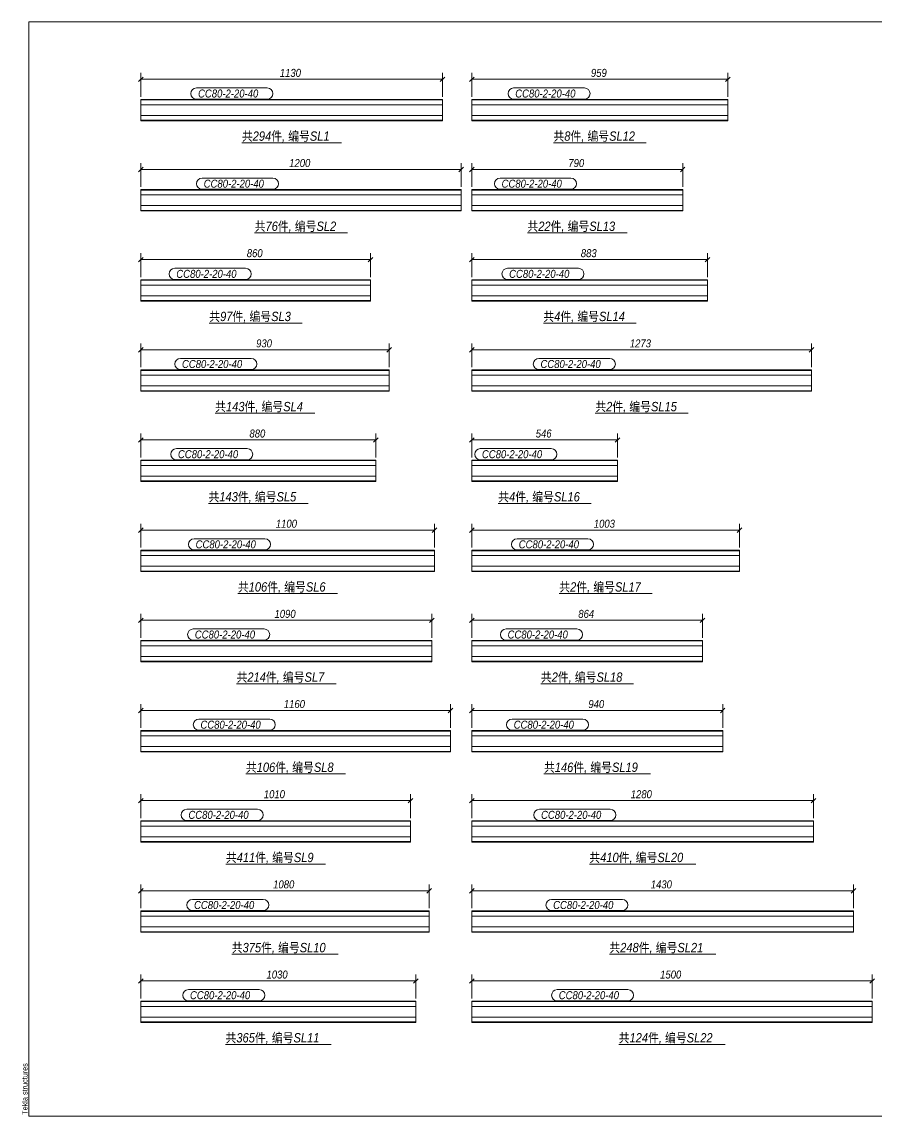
# Model space of a CAD drawing. Extents: x 857 to 4439, y -1249 to 4637.
# Drawn here: x 860.4 to 1180.4, y -1248.9 to -838.9 of the extents above; entities that cross this region are included whole.
import ezdxf

# ---------------------------------------------------------------- set-up
doc = ezdxf.new("R2010")
doc.units = 0
doc.header["$LTSCALE"] = 1000
doc.header["$MEASUREMENT"] = 0
doc.linetypes.add('XKITLINE00', pattern=[0])
doc.linetypes.add('XKITLINE02', pattern=[4, 2, -2])
for name, color, linetype, lineweight in [('DrawingSheet', 5, 'Continuous', 0), ('OtherObjectType', 1, 'Continuous', 0), ('Part', 2, 'Continuous', 0), ('PartMark', 3, 'Continuous', 0), ('Z-DIMENSIONS', 1, 'Continuous', 0)]:
    doc.layers.add(name, color=color, linetype=linetype, lineweight=lineweight)
doc.styles.add('Arial', font='arial.ttf')
doc.styles.add('Arial Italic', font='ariali.ttf')

# ---------------------------------------------------------------- blocks, each defined once
blk = doc.blocks.new('竖向檩条')
at = {"layer": 'DrawingSheet', "color": 5, "linetype": 'XKITLINE00', "lineweight": 0}
for p, q in [((589, 415), (5, 415)), ((5, 415), (5, 5)), ((5, 5), (589, 5))]:
    blk.add_line(p, q, dxfattribs=at)
at = {"layer": 'OtherObjectType', "color": 1, "linetype": 'XKITLINE00', "lineweight": 0}
for p, q in [((84.83, 369.71), (122.17, 369.71)), ((201.58, 369.71), (236.34, 369.71)), ((89.62, 335.93), (124.38, 335.93)), ((191.83, 335.93), (229.17, 335.93)), ((72.62, 302.14), (107.38, 302.14)), ((197.79, 302.14), (232.55, 302.14)), ((74.83, 268.36), (112.17, 268.36)), ((217.27, 268.36), (252.03, 268.36)), ((72.33, 234.57), (109.67, 234.57)), ((180.9, 234.57), (215.66, 234.57)), ((83.33, 200.79), (120.67, 200.79)), ((203.77, 200.79), (238.53, 200.79)), ((82.83, 167), (120.17, 167)), ((196.85, 167), (231.6, 167)), ((86.33, 133.22), (123.67, 133.22)), ((198.03, 133.22), (237.97, 133.22)), ((78.83, 99.43), (116.17, 99.43)), ((215.03, 99.43), (254.97, 99.43)), ((81.03, 65.65), (120.97, 65.65)), ((222.53, 65.65), (262.47, 65.65)), ((78.7, 31.86), (118.3, 31.86)), ((226.03, 31.86), (265.97, 31.86))]:
    blk.add_line(p, q, dxfattribs=at)
at = {"layer": 'Part', "color": 2, "linetype": 'XKITLINE00', "lineweight": 0}
for p, q in [((47, 377.96), (47, 385.96)), ((160, 385.96), (47, 385.96)), ((160, 377.96), (160, 385.96)), ((171, 377.96), (171, 385.96)), ((266.92, 385.96), (171, 385.96)), ((266.92, 377.96), (266.92, 385.96)), ((160, 383.96), (47, 383.96)), ((266.92, 383.96), (171, 383.96)), ((160, 379.96), (47, 379.96)), ((160, 377.96), (47, 377.96)), ((266.92, 379.96), (171, 379.96)), ((266.92, 377.96), (171, 377.96)), ((47, 344.18), (47, 352.18)), ((167, 352.18), (47, 352.18)), ((167, 350.18), (47, 350.18)), ((167, 344.18), (167, 352.18)), ((171, 344.18), (171, 352.18)), ((250, 352.18), (171, 352.18)), ((250, 350.18), (171, 350.18)), ((250, 344.18), (250, 352.18)), ((167, 346.18), (47, 346.18)), ((250, 346.18), (171, 346.18)), ((167, 344.18), (47, 344.18)), ((250, 344.18), (171, 344.18)), ((47, 310.39), (47, 318.39)), ((133, 318.39), (47, 318.39)), ((133, 316.39), (47, 316.39)), ((133, 310.39), (133, 318.39)), ((171, 310.39), (171, 318.39)), ((259.34, 318.39), (171, 318.39)), ((259.34, 316.39), (171, 316.39)), ((259.34, 310.39), (259.34, 318.39)), ((133, 312.39), (47, 312.39)), ((259.34, 312.39), (171, 312.39)), ((133, 310.39), (47, 310.39)), ((259.34, 310.39), (171, 310.39)), ((47, 276.61), (47, 284.61)), ((140, 284.61), (47, 284.61)), ((140, 276.61), (140, 284.61)), ((171, 276.61), (171, 284.61)), ((298.3, 284.61), (171, 284.61)), ((298.3, 276.61), (298.3, 284.61)), ((140, 282.61), (47, 282.61)), ((298.3, 282.61), (171, 282.61)), ((140, 278.61), (47, 278.61)), ((140, 276.61), (47, 276.61)), ((298.3, 278.61), (171, 278.61)), ((298.3, 276.61), (171, 276.61)), ((47, 242.82), (47, 250.82)), ((135, 250.82), (47, 250.82)), ((135, 242.82), (135, 250.82)), ((171, 242.82), (171, 250.82)), ((225.56, 250.82), (171, 250.82)), ((225.56, 242.82), (225.56, 250.82)), ((135, 248.82), (47, 248.82)), ((225.56, 248.82), (171, 248.82)), ((135, 244.82), (47, 244.82)), ((135, 242.82), (47, 242.82)), ((225.56, 244.82), (171, 244.82)), ((225.56, 242.82), (171, 242.82)), ((47, 209.04), (47, 217.04)), ((157, 217.04), (47, 217.04)), ((157, 215.04), (47, 215.04)), ((157, 209.04), (157, 217.04)), ((171, 209.04), (171, 217.04)), ((271.3, 217.04), (171, 217.04)), ((271.3, 215.04), (171, 215.04)), ((271.3, 209.04), (271.3, 217.04)), ((157, 211.04), (47, 211.04)), ((271.3, 211.04), (171, 211.04)), ((157, 209.04), (47, 209.04)), ((271.3, 209.04), (171, 209.04)), ((47, 175.25), (47, 183.25)), ((156, 183.25), (47, 183.25)), ((156, 181.25), (47, 181.25)), ((156, 175.25), (156, 183.25)), ((171, 175.25), (171, 183.25)), ((257.45, 183.25), (171, 183.25)), ((257.45, 181.25), (171, 181.25)), ((257.45, 175.25), (257.45, 183.25)), ((156, 177.25), (47, 177.25)), ((257.45, 177.25), (171, 177.25)), ((156, 175.25), (47, 175.25)), ((257.45, 175.25), (171, 175.25)), ((47, 141.47), (47, 149.47)), ((163, 149.47), (47, 149.47)), ((163, 141.47), (163, 149.47)), ((171, 141.47), (171, 149.47)), ((265, 149.47), (171, 149.47)), ((265, 141.47), (265, 149.47)), ((163, 147.47), (47, 147.47)), ((265, 147.47), (171, 147.47)), ((163, 143.47), (47, 143.47)), ((163, 141.47), (47, 141.47)), ((265, 143.47), (171, 143.47)), ((265, 141.47), (171, 141.47)), ((47, 107.68), (47, 115.68)), ((148, 115.68), (47, 115.68)), ((148, 107.68), (148, 115.68)), ((171, 107.68), (171, 115.68)), ((299, 115.68), (171, 115.68)), ((299, 107.68), (299, 115.68)), ((148, 113.68), (47, 113.68)), ((299, 113.68), (171, 113.68)), ((148, 109.68), (47, 109.68)), ((148, 107.68), (47, 107.68)), ((299, 109.68), (171, 109.68)), ((299, 107.68), (171, 107.68)), ((47, 73.9), (47, 81.9)), ((155, 81.9), (47, 81.9)), ((155, 79.9), (47, 79.9)), ((155, 73.9), (155, 81.9)), ((171, 73.9), (171, 81.9)), ((314, 81.9), (171, 81.9)), ((314, 79.9), (171, 79.9)), ((314, 73.9), (314, 81.9)), ((155, 75.9), (47, 75.9)), ((155, 73.9), (47, 73.9)), ((314, 75.9), (171, 75.9)), ((314, 73.9), (171, 73.9)), ((47, 40.11), (47, 48.11)), ((150, 48.11), (47, 48.11)), ((150, 46.11), (47, 46.11)), ((150, 40.11), (150, 48.11)), ((171, 40.11), (171, 48.11)), ((321, 48.11), (171, 48.11)), ((321, 46.11), (171, 46.11)), ((321, 40.11), (321, 48.11)), ((150, 42.11), (47, 42.11)), ((321, 42.11), (171, 42.11)), ((150, 40.11), (47, 40.11)), ((321, 40.11), (171, 40.11))]:
    blk.add_line(p, q, dxfattribs=at)
at = {"layer": 'Part', "color": 7, "linetype": 'XKITLINE02', "lineweight": 0}
for p, q in [((160, 385.76), (47, 385.76)), ((266.92, 385.76), (171, 385.76)), ((160, 378.16), (47, 378.16)), ((266.92, 378.16), (171, 378.16)), ((167, 351.98), (47, 351.98)), ((250, 351.98), (171, 351.98)), ((167, 344.38), (47, 344.38)), ((250, 344.38), (171, 344.38)), ((133, 318.19), (47, 318.19)), ((259.34, 318.19), (171, 318.19)), ((133, 310.59), (47, 310.59)), ((259.34, 310.59), (171, 310.59)), ((140, 284.41), (47, 284.41)), ((298.3, 284.41), (171, 284.41)), ((140, 276.81), (47, 276.81)), ((298.3, 276.81), (171, 276.81)), ((135, 250.62), (47, 250.62)), ((225.56, 250.62), (171, 250.62)), ((135, 243.02), (47, 243.02)), ((225.56, 243.02), (171, 243.02)), ((157, 216.84), (47, 216.84)), ((271.3, 216.84), (171, 216.84)), ((157, 209.24), (47, 209.24)), ((271.3, 209.24), (171, 209.24)), ((156, 183.05), (47, 183.05)), ((257.45, 183.05), (171, 183.05)), ((156, 175.45), (47, 175.45)), ((257.45, 175.45), (171, 175.45)), ((163, 149.27), (47, 149.27)), ((265, 149.27), (171, 149.27)), ((163, 141.67), (47, 141.67)), ((265, 141.67), (171, 141.67)), ((148, 115.48), (47, 115.48)), ((299, 115.48), (171, 115.48)), ((148, 107.88), (47, 107.88)), ((299, 107.88), (171, 107.88)), ((155, 81.7), (47, 81.7)), ((314, 81.7), (171, 81.7)), ((155, 74.1), (47, 74.1)), ((314, 74.1), (171, 74.1)), ((150, 47.91), (47, 47.91)), ((321, 47.91), (171, 47.91)), ((150, 40.31), (47, 40.31)), ((321, 40.31), (171, 40.31))]:
    blk.add_line(p, q, dxfattribs=at)
at = {"layer": 'PartMark', "color": 1, "linetype": 'XKITLINE00', "lineweight": 0}
for p, q in [((67.81, 390.26), (94.35, 390.26)), ((186.66, 390.26), (213.2, 390.26)), ((67.81, 386.06), (94.35, 386.06)), ((186.66, 386.06), (213.2, 386.06)), ((69.92, 356.48), (96.47, 356.48)), ((181.55, 356.48), (208.1, 356.48)), ((69.92, 352.28), (96.47, 352.28)), ((181.55, 352.28), (208.1, 352.28)), ((59.66, 322.69), (86.21, 322.69)), ((184.37, 322.69), (210.92, 322.69)), ((59.66, 318.49), (86.21, 318.49)), ((184.37, 318.49), (210.92, 318.49)), ((61.78, 288.91), (88.32, 288.91)), ((196.12, 288.91), (222.67, 288.91)), ((61.78, 284.71), (88.32, 284.71)), ((196.12, 284.71), (222.67, 284.71)), ((60.27, 255.12), (86.81, 255.12)), ((174.18, 255.12), (200.73, 255.12)), ((60.27, 250.92), (86.81, 250.92)), ((174.18, 250.92), (200.73, 250.92)), ((66.9, 221.34), (93.45, 221.34)), ((187.98, 221.34), (214.52, 221.34)), ((66.9, 217.14), (93.45, 217.14)), ((187.98, 217.14), (214.52, 217.14)), ((66.6, 187.55), (93.15, 187.55)), ((183.8, 187.55), (210.35, 187.55)), ((66.6, 183.35), (93.15, 183.35)), ((183.8, 183.35), (210.35, 183.35)), ((68.71, 153.77), (95.26, 153.77)), ((186.08, 153.77), (212.62, 153.77)), ((68.71, 149.57), (95.26, 149.57)), ((186.08, 149.57), (212.62, 149.57)), ((64.19, 119.98), (90.74, 119.98)), ((196.33, 119.98), (222.88, 119.98)), ((64.19, 115.78), (90.74, 115.78)), ((196.33, 115.78), (222.88, 115.78)), ((66.3, 86.2), (92.85, 86.2)), ((200.86, 86.2), (227.4, 86.2)), ((66.3, 82), (92.85, 82)), ((200.86, 82), (227.4, 82)), ((64.79, 52.41), (91.34, 52.41)), ((202.97, 52.41), (229.51, 52.41)), ((64.79, 48.21), (91.34, 48.21)), ((202.97, 48.21), (229.51, 48.21))]:
    blk.add_line(p, q, dxfattribs=at)
for centre, start, end in [((67.81, 388.16), 90, 270), ((94.35, 388.16), 270, 90), ((186.66, 388.16), 90, 270), ((213.2, 388.16), 270, 90), ((69.92, 354.38), 90, 270), ((96.47, 354.38), 270, 90), ((181.55, 354.38), 90, 270), ((208.1, 354.38), 270, 90), ((59.66, 320.59), 90, 270), ((86.21, 320.59), 270, 90), ((184.37, 320.59), 90, 270), ((210.92, 320.59), 270, 90), ((61.78, 286.81), 90, 270), ((88.32, 286.81), 270, 90), ((196.12, 286.81), 90, 270), ((222.67, 286.81), 270, 90), ((60.27, 253.02), 90, 270), ((86.81, 253.02), 270, 90), ((174.18, 253.02), 90, 270), ((200.73, 253.02), 270, 90), ((66.9, 219.24), 90, 270), ((93.45, 219.24), 270, 90), ((187.98, 219.24), 90, 270), ((214.52, 219.24), 270, 90), ((66.6, 185.45), 90, 270), ((93.15, 185.45), 270, 90), ((183.8, 185.45), 90, 270), ((210.35, 185.45), 270, 90), ((68.71, 151.67), 90, 270), ((95.26, 151.67), 270, 90), ((186.08, 151.67), 90, 270), ((212.62, 151.67), 270, 90), ((64.19, 117.88), 90, 270), ((90.74, 117.88), 270, 90), ((196.33, 117.88), 90, 270), ((222.88, 117.88), 270, 90), ((66.3, 84.1), 90, 270), ((92.85, 84.1), 270, 90), ((200.86, 84.1), 90, 270), ((227.4, 84.1), 270, 90), ((64.79, 50.31), 90, 270), ((91.34, 50.31), 270, 90), ((202.97, 50.31), 90, 270), ((229.51, 50.31), 270, 90)]:
    blk.add_arc(centre, 2.1, start, end, dxfattribs=at)
at = {"layer": 'Z-DIMENSIONS', "color": 4, "linetype": 'XKITLINE00', "lineweight": 0}
for p, q in [((47.85, 394.35), (46.15, 392.65)), ((47, 386.96), (47, 395.9)), ((160.85, 394.35), (159.15, 392.65)), ((160, 386.96), (160, 395.9)), ((171.85, 394.35), (170.15, 392.65)), ((171, 386.96), (171, 395.9)), ((267.77, 394.35), (266.07, 392.65)), ((266.92, 386.96), (266.92, 395.9)), ((47, 393.5), (160, 393.5)), ((171, 393.5), (266.92, 393.5)), ((47, 353.18), (47, 362.11)), ((167, 353.18), (167, 362.11)), ((171, 353.18), (171, 362.11)), ((250, 353.18), (250, 362.11)), ((47.85, 360.56), (46.15, 358.87)), ((47, 359.71), (167, 359.71)), ((167.85, 360.56), (166.15, 358.87)), ((171.85, 360.56), (170.15, 358.87)), ((171, 359.71), (250, 359.71)), ((250.85, 360.56), (249.15, 358.87)), ((47, 319.39), (47, 328.33)), ((133, 319.39), (133, 328.33)), ((171, 319.39), (171, 328.33)), ((259.34, 319.39), (259.34, 328.33)), ((47.85, 326.78), (46.15, 325.08)), ((47, 325.93), (133, 325.93)), ((133.85, 326.78), (132.15, 325.08)), ((171.85, 326.78), (170.15, 325.08)), ((171, 325.93), (259.34, 325.93)), ((260.19, 326.78), (258.49, 325.08)), ((47.85, 292.99), (46.15, 291.3)), ((47, 285.61), (47, 294.54)), ((47, 292.14), (140, 292.14)), ((140.85, 292.99), (139.15, 291.3)), ((140, 285.61), (140, 294.54)), ((171.85, 292.99), (170.15, 291.3)), ((171, 285.61), (171, 294.54)), ((171, 292.14), (298.3, 292.14)), ((299.15, 292.99), (297.45, 291.3)), ((298.3, 285.61), (298.3, 294.54)), ((47.85, 259.21), (46.15, 257.51)), ((47, 251.82), (47, 260.76)), ((47, 258.36), (135, 258.36)), ((135.85, 259.21), (134.15, 257.51)), ((135, 251.82), (135, 260.76)), ((171.85, 259.21), (170.15, 257.51)), ((171, 251.82), (171, 260.76)), ((171, 258.36), (225.56, 258.36)), ((226.41, 259.21), (224.71, 257.51)), ((225.56, 251.82), (225.56, 260.76)), ((47, 218.04), (47, 226.97)), ((157, 218.04), (157, 226.97)), ((171, 218.04), (171, 226.97)), ((271.3, 218.04), (271.3, 226.97)), ((47.85, 225.42), (46.15, 223.72)), ((47, 224.57), (157, 224.57)), ((157.85, 225.42), (156.15, 223.72)), ((171.85, 225.42), (170.15, 223.72)), ((171, 224.57), (271.3, 224.57)), ((272.15, 225.42), (270.45, 223.72)), ((47, 184.25), (47, 193.19)), ((156, 184.25), (156, 193.19)), ((171, 184.25), (171, 193.19)), ((257.45, 184.25), (257.45, 193.19)), ((47.85, 191.64), (46.15, 189.94)), ((47, 190.79), (156, 190.79)), ((156.85, 191.64), (155.15, 189.94)), ((171.85, 191.64), (170.15, 189.94)), ((171, 190.79), (257.45, 190.79)), ((258.3, 191.64), (256.6, 189.94)), ((47.85, 157.85), (46.15, 156.15)), ((47, 150.47), (47, 159.4)), ((47, 157), (163, 157)), ((163.85, 157.85), (162.15, 156.15)), ((163, 150.47), (163, 159.4)), ((171.85, 157.85), (170.15, 156.15)), ((171, 150.47), (171, 159.4)), ((171, 157), (265, 157)), ((265.85, 157.85), (264.15, 156.15)), ((265, 150.47), (265, 159.4)), ((47.85, 124.07), (46.15, 122.37)), ((47, 116.68), (47, 125.62)), ((47, 123.22), (148, 123.22)), ((148.85, 124.07), (147.15, 122.37)), ((148, 116.68), (148, 125.62)), ((171.85, 124.07), (170.15, 122.37)), ((171, 116.68), (171, 125.62)), ((171, 123.22), (299, 123.22)), ((299.85, 124.07), (298.15, 122.37)), ((299, 116.68), (299, 125.62)), ((47.85, 90.28), (46.15, 88.58)), ((47, 82.9), (47, 91.83)), ((155.85, 90.28), (154.15, 88.58)), ((155, 82.9), (155, 91.83)), ((171.85, 90.28), (170.15, 88.58)), ((171, 82.9), (171, 91.83)), ((314.85, 90.28), (313.15, 88.58)), ((314, 82.9), (314, 91.83)), ((47, 89.43), (155, 89.43)), ((171, 89.43), (314, 89.43)), ((47, 49.11), (47, 58.05)), ((150, 49.11), (150, 58.05)), ((171, 49.11), (171, 58.05)), ((321, 49.11), (321, 58.05)), ((47.85, 56.49), (46.15, 54.8)), ((47, 55.65), (150, 55.65)), ((150.85, 56.49), (149.15, 54.8)), ((171.85, 56.49), (170.15, 54.8)), ((171, 55.65), (321, 55.65)), ((321.85, 56.49), (320.15, 54.8))]:
    blk.add_line(p, q, dxfattribs=at)
at = {"layer": 'Z-DIMENSIONS', "color": 3}
for p in [(47, 393.5), (160, 393.5), (171, 393.5), (266.92, 393.5), (47, 359.71), (167, 359.71), (171, 359.71), (250, 359.71), (47, 325.93), (133, 325.93), (171, 325.93), (259.34, 325.93), (47, 292.14), (140, 292.14), (171, 292.14), (298.3, 292.14), (47, 258.36), (135, 258.36), (171, 258.36), (225.56, 258.36), (47, 224.57), (157, 224.57), (171, 224.57), (271.3, 224.57), (47, 190.79), (156, 190.79), (171, 190.79), (257.45, 190.79), (47, 157), (163, 157), (171, 157), (265, 157), (47, 123.22), (148, 123.22), (171, 123.22), (299, 123.22), (47, 89.43), (155, 89.43), (171, 89.43), (314, 89.43), (47, 55.65), (150, 55.65), (171, 55.65), (321, 55.65)]:
    blk.add_point(p, dxfattribs=at)
at = {"layer": 'DrawingSheet', "color": 5, "style": 'Arial', "width": 0.85}
blk.add_text('Tekla structures', height=2, rotation=90, dxfattribs=at).set_placement((4.5, 5.5))
at = {"layer": 'OtherObjectType', "color": 1, "style": 'Arial Italic', "width": 0.85}
for s, p in [('共294件, 编号SL1', (84.83, 370.46)), ('共8件, 编号SL12', (201.58, 370.46)), ('共76件, 编号SL2', (89.62, 336.68)), ('共22件, 编号SL13', (191.83, 336.68)), ('共97件, 编号SL3', (72.62, 302.89)), ('共4件, 编号SL14', (197.79, 302.89)), ('共143件, 编号SL4', (74.83, 269.11)), ('共2件, 编号SL15', (217.27, 269.11)), ('共143件, 编号SL5', (72.33, 235.32)), ('共4件, 编号SL16', (180.9, 235.32)), ('共106件, 编号SL6', (83.33, 201.54)), ('共2件, 编号SL17', (203.77, 201.54)), ('共214件, 编号SL7', (82.83, 167.75)), ('共2件, 编号SL18', (196.85, 167.75)), ('共106件, 编号SL8', (86.33, 133.97)), ('共146件, 编号SL19', (198.03, 133.97)), ('共411件, 编号SL9', (78.83, 100.18)), ('共410件, 编号SL20', (215.03, 100.18)), ('共375件, 编号SL10', (81.03, 66.4)), ('共248件, 编号SL21', (222.53, 66.4)), ('共365件, 编号SL11', (78.7, 32.61)), ('共124件, 编号SL22', (226.03, 32.61))]:
    blk.add_text(s, height=3.5, dxfattribs=at).set_placement(p)
at = {"layer": 'PartMark', "color": 7, "style": 'Arial Italic', "width": 0.85}
for p in [(68.41, 386.66), (187.26, 386.66), (70.52, 352.88), (182.15, 352.88), (60.26, 319.09), (184.97, 319.09), (62.38, 285.31), (196.72, 285.31), (60.87, 251.52), (174.78, 251.52), (67.5, 217.74), (188.58, 217.74), (67.2, 183.95), (184.4, 183.95), (69.31, 150.17), (186.68, 150.17), (64.79, 116.38), (196.93, 116.38), (66.9, 82.6), (201.46, 82.6), (65.39, 48.81), (203.57, 48.81)]:
    blk.add_text('CC80-2-20-40', height=3, dxfattribs=at).set_placement(p)
at = {"layer": 'Z-DIMENSIONS', "color": 3, "style": 'Arial Italic', "width": 0.85}
for s, p in [('1130', (99.05, 394.4)), ('959', (215.62, 394.4)), ('1200', (102.55, 360.61)), ('790', (207.16, 360.61)), ('860', (86.66, 326.83)), ('883', (211.83, 326.83)), ('930', (90.16, 293.04)), ('1273', (230.2, 293.04)), ('880', (87.66, 259.26)), ('546', (194.94, 259.26)), ('1100', (97.55, 225.47)), ('1003', (216.7, 225.47)), ('1090', (97.05, 191.69)), ('864', (210.89, 191.69)), ('1160', (100.55, 157.9)), ('940', (214.66, 157.9)), ('1010', (93.05, 124.12)), ('1280', (230.55, 124.12)), ('1080', (96.55, 90.33)), ('1430', (238.05, 90.33)), ('1030', (94.05, 56.55)), ('1500', (241.55, 56.55))]:
    blk.add_text(s, height=3, dxfattribs=at).set_placement(p)

msp = doc.modelspace()

# ---------------------------------------------------------------- block references
msp.add_blockref('竖向檩条', (857.96, -1253.86))

doc.saveas('drawing.dxf')
